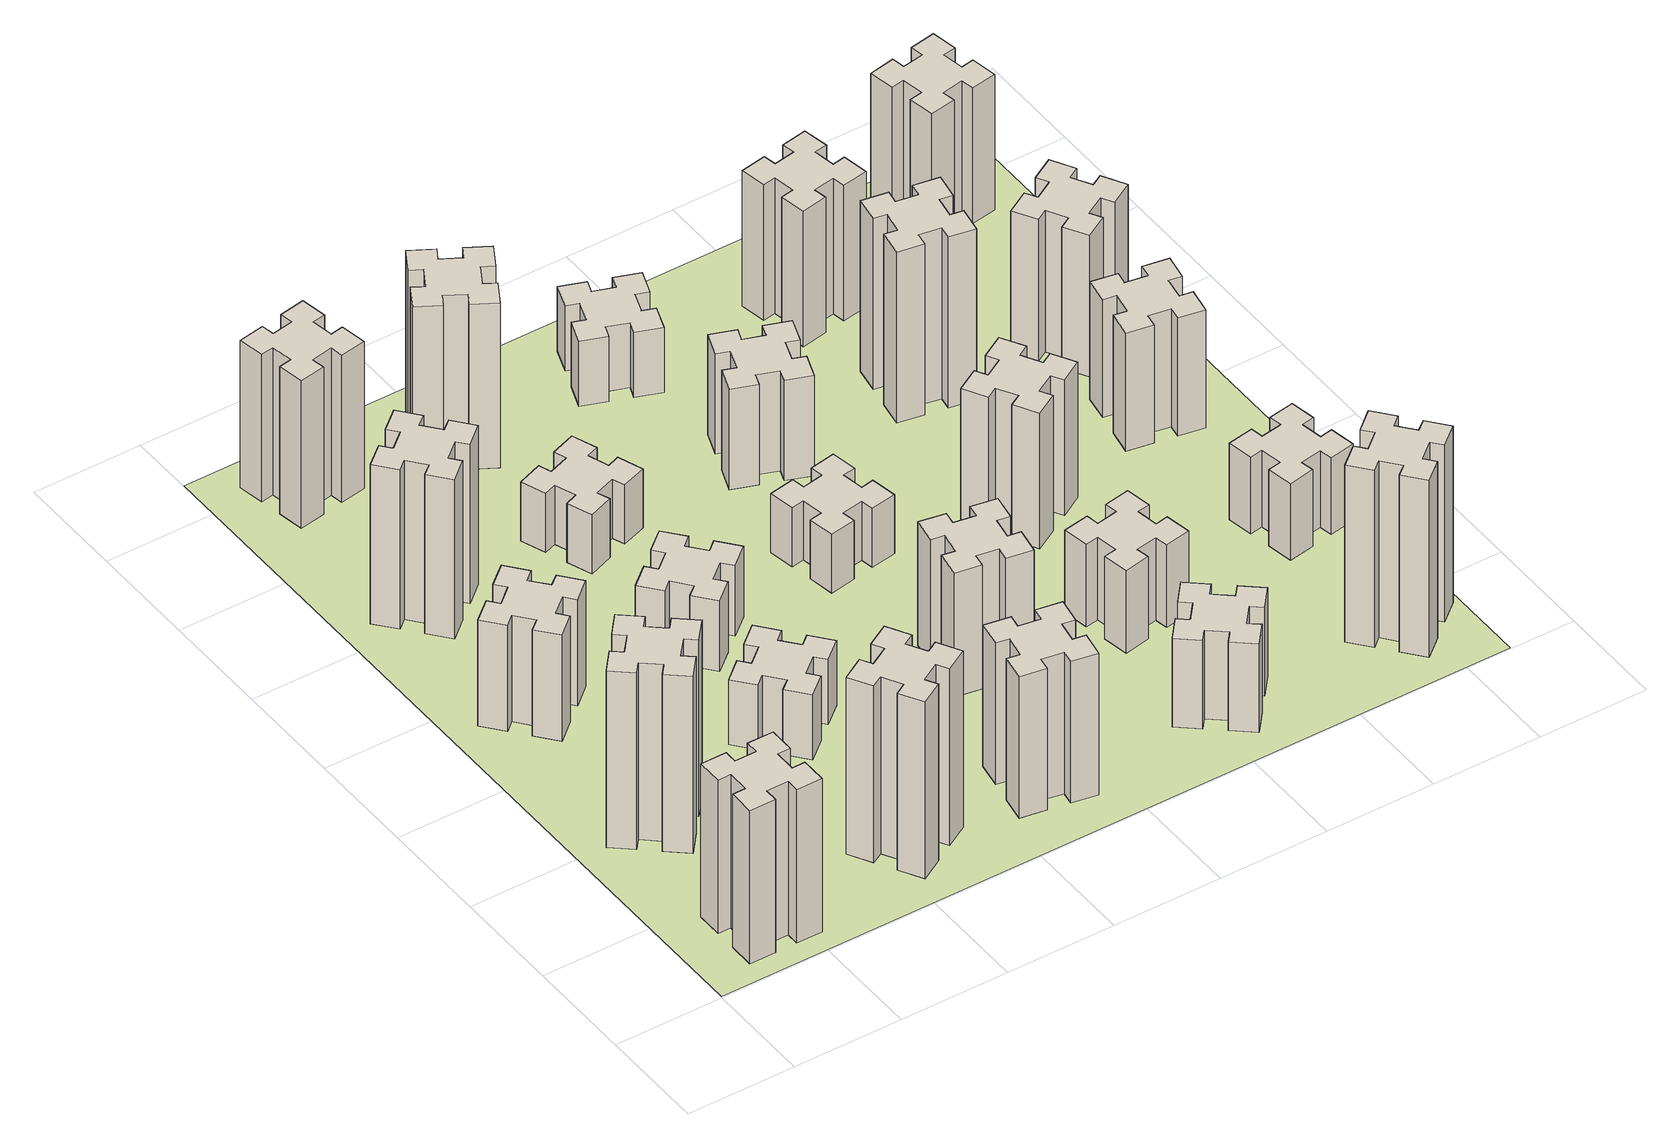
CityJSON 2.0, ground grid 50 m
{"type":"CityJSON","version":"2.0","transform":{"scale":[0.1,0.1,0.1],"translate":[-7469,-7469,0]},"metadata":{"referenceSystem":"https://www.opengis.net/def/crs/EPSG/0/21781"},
"CityObjects":{
"building1":{"type":"Building","attributes":{"class":"1000","function":"1000","usage":"1000","yearOfConstruction":2016,"roofType":"1000","measuredHeight":78,"storeysAboveGround":30,"storeysBelowGround":0},"geometry":[{"type":"Solid","lod":"1","boundaries":[[[[0,1,2,3,4,5,6,7,8,9,10,11,12,13,14,15,16,17,18,19]],[[17,16,20,21]],[[16,15,22,20]],[[15,14,23,22]],[[14,13,24,23]],[[13,12,25,24]],[[12,11,26,25]],[[11,10,27,26]],[[10,9,28,27]],[[9,8,29,28]],[[8,7,30,29]],[[7,6,31,30]],[[6,5,32,31]],[[5,4,33,32]],[[4,3,34,33]],[[3,2,35,34]],[[2,1,36,35]],[[1,0,37,36]],[[0,19,38,37]],[[19,18,39,38]],[[18,17,21,39]],[[24,25,26,27,28,29,30,31,32,33,34,35,36,37,38,39,21,20,22,23]]]]}]},
"building2":{"type":"Building","attributes":{"class":"1000","function":"1000","usage":"1000","yearOfConstruction":2016,"roofType":"1000","measuredHeight":90,"storeysAboveGround":30,"storeysBelowGround":0},"geometry":[{"type":"Solid","lod":"1","boundaries":[[[[40,41,42,43,44,45,46,47,48,49,50,51,52,53,54,55,56,57,58,59]],[[57,56,60,61]],[[56,55,62,60]],[[55,54,63,62]],[[54,53,64,63]],[[53,52,65,64]],[[52,51,66,65]],[[51,50,67,66]],[[50,49,68,67]],[[49,48,69,68]],[[48,47,70,69]],[[47,46,71,70]],[[46,45,72,71]],[[45,44,73,72]],[[44,43,74,73]],[[43,42,75,74]],[[42,41,76,75]],[[41,40,77,76]],[[40,59,78,77]],[[59,58,79,78]],[[58,57,61,79]],[[64,65,66,67,68,69,70,71,72,73,74,75,76,77,78,79,61,60,62,63]]]]}]},
"building3":{"type":"Building","attributes":{"class":"1000","function":"1000","usage":"1000","yearOfConstruction":2016,"roofType":"1000","measuredHeight":54,"storeysAboveGround":30,"storeysBelowGround":0},"geometry":[{"type":"Solid","lod":"1","boundaries":[[[[80,81,82,83,84,85,86,87,88,89,90,91,92,93,94,95,96,97,98,99]],[[97,96,100,101]],[[96,95,102,100]],[[95,94,103,102]],[[94,93,104,103]],[[93,92,105,104]],[[92,91,106,105]],[[91,90,107,106]],[[90,89,108,107]],[[89,88,109,108]],[[88,87,110,109]],[[87,86,111,110]],[[86,85,112,111]],[[85,84,113,112]],[[84,83,114,113]],[[83,82,115,114]],[[82,81,116,115]],[[81,80,117,116]],[[80,99,118,117]],[[99,98,119,118]],[[98,97,101,119]],[[104,105,106,107,108,109,110,111,112,113,114,115,116,117,118,119,101,100,102,103]]]]}]},
"building4":{"type":"Building","attributes":{"class":"1000","function":"1000","usage":"1000","yearOfConstruction":2016,"roofType":"1000","measuredHeight":81,"storeysAboveGround":30,"storeysBelowGround":0},"geometry":[{"type":"Solid","lod":"1","boundaries":[[[[120,121,122,123,124,125,126,127,128,129,130,131,132,133,134,135,136,137,138,139]],[[137,136,140,141]],[[136,135,142,140]],[[135,134,143,142]],[[134,133,144,143]],[[133,132,145,144]],[[132,131,146,145]],[[131,130,147,146]],[[130,129,148,147]],[[129,128,149,148]],[[128,127,150,149]],[[127,126,151,150]],[[126,125,152,151]],[[125,124,153,152]],[[124,123,154,153]],[[123,122,155,154]],[[122,121,156,155]],[[121,120,157,156]],[[120,139,158,157]],[[139,138,159,158]],[[138,137,141,159]],[[144,145,146,147,148,149,150,151,152,153,154,155,156,157,158,159,141,140,142,143]]]]}]},
"building5":{"type":"Building","attributes":{"class":"1000","function":"1000","usage":"1000","yearOfConstruction":2016,"roofType":"1000","measuredHeight":90,"storeysAboveGround":30,"storeysBelowGround":0},"geometry":[{"type":"Solid","lod":"1","boundaries":[[[[160,161,162,163,164,165,166,167,168,169,170,171,172,173,174,175,176,177,178,179]],[[177,176,180,181]],[[176,175,182,180]],[[175,174,183,182]],[[174,173,184,183]],[[173,172,185,184]],[[172,171,186,185]],[[171,170,187,186]],[[170,169,188,187]],[[169,168,189,188]],[[168,167,190,189]],[[167,166,191,190]],[[166,165,192,191]],[[165,164,193,192]],[[164,163,194,193]],[[163,162,195,194]],[[162,161,196,195]],[[161,160,197,196]],[[160,179,198,197]],[[179,178,199,198]],[[178,177,181,199]],[[184,185,186,187,188,189,190,191,192,193,194,195,196,197,198,199,181,180,182,183]]]]}]},
"building6":{"type":"Building","attributes":{"class":"1000","function":"1000","usage":"1000","yearOfConstruction":2016,"roofType":"1000","measuredHeight":75,"storeysAboveGround":30,"storeysBelowGround":0},"geometry":[{"type":"Solid","lod":"1","boundaries":[[[[200,201,202,203,204,205,206,207,208,209,210,211,212,213,214,215,216,217,218,219]],[[217,216,220,221]],[[216,215,222,220]],[[215,214,223,222]],[[214,213,224,223]],[[213,212,225,224]],[[212,211,226,225]],[[211,210,227,226]],[[210,209,228,227]],[[209,208,229,228]],[[208,207,230,229]],[[207,206,231,230]],[[206,205,232,231]],[[205,204,233,232]],[[204,203,234,233]],[[203,202,235,234]],[[202,201,236,235]],[[201,200,237,236]],[[200,219,238,237]],[[219,218,239,238]],[[218,217,221,239]],[[224,225,226,227,228,229,230,231,232,233,234,235,236,237,238,239,221,220,222,223]]]]}]},
"building7":{"type":"Building","attributes":{"class":"1000","function":"1000","usage":"1000","yearOfConstruction":2016,"roofType":"1000","measuredHeight":33,"storeysAboveGround":30,"storeysBelowGround":0},"geometry":[{"type":"Solid","lod":"1","boundaries":[[[[240,241,242,243,244,245,246,247,248,249,250,251,252,253,254,255,256,257,258,259]],[[257,256,260,261]],[[256,255,262,260]],[[255,254,263,262]],[[254,253,264,263]],[[253,252,265,264]],[[252,251,266,265]],[[251,250,267,266]],[[250,249,268,267]],[[249,248,269,268]],[[248,247,270,269]],[[247,246,271,270]],[[246,245,272,271]],[[245,244,273,272]],[[244,243,274,273]],[[243,242,275,274]],[[242,241,276,275]],[[241,240,277,276]],[[240,259,278,277]],[[259,258,279,278]],[[258,257,261,279]],[[264,265,266,267,268,269,270,271,272,273,274,275,276,277,278,279,261,260,262,263]]]]}]},
"building8":{"type":"Building","attributes":{"class":"1000","function":"1000","usage":"1000","yearOfConstruction":2016,"roofType":"1000","measuredHeight":36,"storeysAboveGround":30,"storeysBelowGround":0},"geometry":[{"type":"Solid","lod":"1","boundaries":[[[[280,281,282,283,284,285,286,287,288,289,290,291,292,293,294,295,296,297,298,299]],[[297,296,300,301]],[[296,295,302,300]],[[295,294,303,302]],[[294,293,304,303]],[[293,292,305,304]],[[292,291,306,305]],[[291,290,307,306]],[[290,289,308,307]],[[289,288,309,308]],[[288,287,310,309]],[[287,286,311,310]],[[286,285,312,311]],[[285,284,313,312]],[[284,283,314,313]],[[283,282,315,314]],[[282,281,316,315]],[[281,280,317,316]],[[280,299,318,317]],[[299,298,319,318]],[[298,297,301,319]],[[304,305,306,307,308,309,310,311,312,313,314,315,316,317,318,319,301,300,302,303]]]]}]},
"building9":{"type":"Building","attributes":{"class":"1000","function":"1000","usage":"1000","yearOfConstruction":2016,"roofType":"1000","measuredHeight":72,"storeysAboveGround":30,"storeysBelowGround":0},"geometry":[{"type":"Solid","lod":"1","boundaries":[[[[320,321,322,323,324,325,326,327,328,329,330,331,332,333,334,335,336,337,338,339]],[[337,336,340,341]],[[336,335,342,340]],[[335,334,343,342]],[[334,333,344,343]],[[333,332,345,344]],[[332,331,346,345]],[[331,330,347,346]],[[330,329,348,347]],[[329,328,349,348]],[[328,327,350,349]],[[327,326,351,350]],[[326,325,352,351]],[[325,324,353,352]],[[324,323,354,353]],[[323,322,355,354]],[[322,321,356,355]],[[321,320,357,356]],[[320,339,358,357]],[[339,338,359,358]],[[338,337,341,359]],[[344,345,346,347,348,349,350,351,352,353,354,355,356,357,358,359,341,340,342,343]]]]}]},
"building10":{"type":"Building","attributes":{"class":"1000","function":"1000","usage":"1000","yearOfConstruction":2016,"roofType":"1000","measuredHeight":30,"storeysAboveGround":30,"storeysBelowGround":0},"geometry":[{"type":"Solid","lod":"1","boundaries":[[[[360,361,362,363,364,365,366,367,368,369,370,371,372,373,374,375,376,377,378,379]],[[377,376,380,381]],[[376,375,382,380]],[[375,374,383,382]],[[374,373,384,383]],[[373,372,385,384]],[[372,371,386,385]],[[371,370,387,386]],[[370,369,388,387]],[[369,368,389,388]],[[368,367,390,389]],[[367,366,391,390]],[[366,365,392,391]],[[365,364,393,392]],[[364,363,394,393]],[[363,362,395,394]],[[362,361,396,395]],[[361,360,397,396]],[[360,379,398,397]],[[379,378,399,398]],[[378,377,381,399]],[[384,385,386,387,388,389,390,391,392,393,394,395,396,397,398,399,381,380,382,383]]]]}]},
"building11":{"type":"Building","attributes":{"class":"1000","function":"1000","usage":"1000","yearOfConstruction":2016,"roofType":"1000","measuredHeight":84,"storeysAboveGround":30,"storeysBelowGround":0},"geometry":[{"type":"Solid","lod":"1","boundaries":[[[[400,401,402,403,404,405,406,407,408,409,410,411,412,413,414,415,416,417,418,419]],[[417,416,420,421]],[[416,415,422,420]],[[415,414,423,422]],[[414,413,424,423]],[[413,412,425,424]],[[412,411,426,425]],[[411,410,427,426]],[[410,409,428,427]],[[409,408,429,428]],[[408,407,430,429]],[[407,406,431,430]],[[406,405,432,431]],[[405,404,433,432]],[[404,403,434,433]],[[403,402,435,434]],[[402,401,436,435]],[[401,400,437,436]],[[400,419,438,437]],[[419,418,439,438]],[[418,417,421,439]],[[424,425,426,427,428,429,430,431,432,433,434,435,436,437,438,439,421,420,422,423]]]]}]},
"building12":{"type":"Building","attributes":{"class":"1000","function":"1000","usage":"1000","yearOfConstruction":2016,"roofType":"1000","measuredHeight":63,"storeysAboveGround":30,"storeysBelowGround":0},"geometry":[{"type":"Solid","lod":"1","boundaries":[[[[440,441,442,443,444,445,446,447,448,449,450,451,452,453,454,455,456,457,458,459]],[[457,456,460,461]],[[456,455,462,460]],[[455,454,463,462]],[[454,453,464,463]],[[453,452,465,464]],[[452,451,466,465]],[[451,450,467,466]],[[450,449,468,467]],[[449,448,469,468]],[[448,447,470,469]],[[447,446,471,470]],[[446,445,472,471]],[[445,444,473,472]],[[444,443,474,473]],[[443,442,475,474]],[[442,441,476,475]],[[441,440,477,476]],[[440,459,478,477]],[[459,458,479,478]],[[458,457,461,479]],[[464,465,466,467,468,469,470,471,472,473,474,475,476,477,478,479,461,460,462,463]]]]}]},
"building13":{"type":"Building","attributes":{"class":"1000","function":"1000","usage":"1000","yearOfConstruction":2016,"roofType":"1000","measuredHeight":30,"storeysAboveGround":30,"storeysBelowGround":0},"geometry":[{"type":"Solid","lod":"1","boundaries":[[[[480,481,482,483,484,485,486,487,488,489,490,491,492,493,494,495,496,497,498,499]],[[497,496,500,501]],[[496,495,502,500]],[[495,494,503,502]],[[494,493,504,503]],[[493,492,505,504]],[[492,491,506,505]],[[491,490,507,506]],[[490,489,508,507]],[[489,488,509,508]],[[488,487,510,509]],[[487,486,511,510]],[[486,485,512,511]],[[485,484,513,512]],[[484,483,514,513]],[[483,482,515,514]],[[482,481,516,515]],[[481,480,517,516]],[[480,499,518,517]],[[499,498,519,518]],[[498,497,501,519]],[[504,505,506,507,508,509,510,511,512,513,514,515,516,517,518,519,501,500,502,503]]]]}]},
"building14":{"type":"Building","attributes":{"class":"1000","function":"1000","usage":"1000","yearOfConstruction":2016,"roofType":"1000","measuredHeight":45,"storeysAboveGround":30,"storeysBelowGround":0},"geometry":[{"type":"Solid","lod":"1","boundaries":[[[[520,521,522,523,524,525,526,527,528,529,530,531,532,533,534,535,536,537,538,539]],[[537,536,540,541]],[[536,535,542,540]],[[535,534,543,542]],[[534,533,544,543]],[[533,532,545,544]],[[532,531,546,545]],[[531,530,547,546]],[[530,529,548,547]],[[529,528,549,548]],[[528,527,550,549]],[[527,526,551,550]],[[526,525,552,551]],[[525,524,553,552]],[[524,523,554,553]],[[523,522,555,554]],[[522,521,556,555]],[[521,520,557,556]],[[520,539,558,557]],[[539,538,559,558]],[[538,537,541,559]],[[544,545,546,547,548,549,550,551,552,553,554,555,556,557,558,559,541,540,542,543]]]]}]},
"building15":{"type":"Building","attributes":{"class":"1000","function":"1000","usage":"1000","yearOfConstruction":2016,"roofType":"1000","measuredHeight":51,"storeysAboveGround":30,"storeysBelowGround":0},"geometry":[{"type":"Solid","lod":"1","boundaries":[[[[560,561,562,563,564,565,566,567,568,569,570,571,572,573,574,575,576,577,578,579]],[[577,576,580,581]],[[576,575,582,580]],[[575,574,583,582]],[[574,573,584,583]],[[573,572,585,584]],[[572,571,586,585]],[[571,570,587,586]],[[570,569,588,587]],[[569,568,589,588]],[[568,567,590,589]],[[567,566,591,590]],[[566,565,592,591]],[[565,564,593,592]],[[564,563,594,593]],[[563,562,595,594]],[[562,561,596,595]],[[561,560,597,596]],[[560,579,598,597]],[[579,578,599,598]],[[578,577,581,599]],[[584,585,586,587,588,589,590,591,592,593,594,595,596,597,598,599,581,580,582,583]]]]}]},
"building16":{"type":"Building","attributes":{"class":"1000","function":"1000","usage":"1000","yearOfConstruction":2016,"roofType":"1000","measuredHeight":33,"storeysAboveGround":30,"storeysBelowGround":0},"geometry":[{"type":"Solid","lod":"1","boundaries":[[[[600,601,602,603,604,605,606,607,608,609,610,611,612,613,614,615,616,617,618,619]],[[617,616,620,621]],[[616,615,622,620]],[[615,614,623,622]],[[614,613,624,623]],[[613,612,625,624]],[[612,611,626,625]],[[611,610,627,626]],[[610,609,628,627]],[[609,608,629,628]],[[608,607,630,629]],[[607,606,631,630]],[[606,605,632,631]],[[605,604,633,632]],[[604,603,634,633]],[[603,602,635,634]],[[602,601,636,635]],[[601,600,637,636]],[[600,619,638,637]],[[619,618,639,638]],[[618,617,621,639]],[[624,625,626,627,628,629,630,631,632,633,634,635,636,637,638,639,621,620,622,623]]]]}]},
"building17":{"type":"Building","attributes":{"class":"1000","function":"1000","usage":"1000","yearOfConstruction":2016,"roofType":"1000","measuredHeight":42,"storeysAboveGround":30,"storeysBelowGround":0},"geometry":[{"type":"Solid","lod":"1","boundaries":[[[[640,641,642,643,644,645,646,647,648,649,650,651,652,653,654,655,656,657,658,659]],[[657,656,660,661]],[[656,655,662,660]],[[655,654,663,662]],[[654,653,664,663]],[[653,652,665,664]],[[652,651,666,665]],[[651,650,667,666]],[[650,649,668,667]],[[649,648,669,668]],[[648,647,670,669]],[[647,646,671,670]],[[646,645,672,671]],[[645,644,673,672]],[[644,643,674,673]],[[643,642,675,674]],[[642,641,676,675]],[[641,640,677,676]],[[640,659,678,677]],[[659,658,679,678]],[[658,657,661,679]],[[664,665,666,667,668,669,670,671,672,673,674,675,676,677,678,679,661,660,662,663]]]]}]},
"building18":{"type":"Building","attributes":{"class":"1000","function":"1000","usage":"1000","yearOfConstruction":2016,"roofType":"1000","measuredHeight":69,"storeysAboveGround":30,"storeysBelowGround":0},"geometry":[{"type":"Solid","lod":"1","boundaries":[[[[680,681,682,683,684,685,686,687,688,689,690,691,692,693,694,695,696,697,698,699]],[[697,696,700,701]],[[696,695,702,700]],[[695,694,703,702]],[[694,693,704,703]],[[693,692,705,704]],[[692,691,706,705]],[[691,690,707,706]],[[690,689,708,707]],[[689,688,709,708]],[[688,687,710,709]],[[687,686,711,710]],[[686,685,712,711]],[[685,684,713,712]],[[684,683,714,713]],[[683,682,715,714]],[[682,681,716,715]],[[681,680,717,716]],[[680,699,718,717]],[[699,698,719,718]],[[698,697,701,719]],[[704,705,706,707,708,709,710,711,712,713,714,715,716,717,718,719,701,700,702,703]]]]}]},
"building19":{"type":"Building","attributes":{"class":"1000","function":"1000","usage":"1000","yearOfConstruction":2016,"roofType":"1000","measuredHeight":87,"storeysAboveGround":30,"storeysBelowGround":0},"geometry":[{"type":"Solid","lod":"1","boundaries":[[[[720,721,722,723,724,725,726,727,728,729,730,731,732,733,734,735,736,737,738,739]],[[737,736,740,741]],[[736,735,742,740]],[[735,734,743,742]],[[734,733,744,743]],[[733,732,745,744]],[[732,731,746,745]],[[731,730,747,746]],[[730,729,748,747]],[[729,728,749,748]],[[728,727,750,749]],[[727,726,751,750]],[[726,725,752,751]],[[725,724,753,752]],[[724,723,754,753]],[[723,722,755,754]],[[722,721,756,755]],[[721,720,757,756]],[[720,739,758,757]],[[739,738,759,758]],[[738,737,741,759]],[[744,745,746,747,748,749,750,751,752,753,754,755,756,757,758,759,741,740,742,743]]]]}]},
"building20":{"type":"Building","attributes":{"class":"1000","function":"1000","usage":"1000","yearOfConstruction":2016,"roofType":"1000","measuredHeight":90,"storeysAboveGround":30,"storeysBelowGround":0},"geometry":[{"type":"Solid","lod":"1","boundaries":[[[[760,761,762,763,764,765,766,767,768,769,770,771,772,773,774,775,776,777,778,779]],[[777,776,780,781]],[[776,775,782,780]],[[775,774,783,782]],[[774,773,784,783]],[[773,772,785,784]],[[772,771,786,785]],[[771,770,787,786]],[[770,769,788,787]],[[769,768,789,788]],[[768,767,790,789]],[[767,766,791,790]],[[766,765,792,791]],[[765,764,793,792]],[[764,763,794,793]],[[763,762,795,794]],[[762,761,796,795]],[[761,760,797,796]],[[760,779,798,797]],[[779,778,799,798]],[[778,777,781,799]],[[784,785,786,787,788,789,790,791,792,793,794,795,796,797,798,799,781,780,782,783]]]]}]},
"building21":{"type":"Building","attributes":{"class":"1000","function":"1000","usage":"1000","yearOfConstruction":2016,"roofType":"1000","measuredHeight":69,"storeysAboveGround":30,"storeysBelowGround":0},"geometry":[{"type":"Solid","lod":"1","boundaries":[[[[800,801,802,803,804,805,806,807,808,809,810,811,812,813,814,815,816,817,818,819]],[[817,816,820,821]],[[816,815,822,820]],[[815,814,823,822]],[[814,813,824,823]],[[813,812,825,824]],[[812,811,826,825]],[[811,810,827,826]],[[810,809,828,827]],[[809,808,829,828]],[[808,807,830,829]],[[807,806,831,830]],[[806,805,832,831]],[[805,804,833,832]],[[804,803,834,833]],[[803,802,835,834]],[[802,801,836,835]],[[801,800,837,836]],[[800,819,838,837]],[[819,818,839,838]],[[818,817,821,839]],[[824,825,826,827,828,829,830,831,832,833,834,835,836,837,838,839,821,820,822,823]]]]}]},
"building22":{"type":"Building","attributes":{"class":"1000","function":"1000","usage":"1000","yearOfConstruction":2016,"roofType":"1000","measuredHeight":39,"storeysAboveGround":30,"storeysBelowGround":0},"geometry":[{"type":"Solid","lod":"1","boundaries":[[[[840,841,842,843,844,845,846,847,848,849,850,851,852,853,854,855,856,857,858,859]],[[857,856,860,861]],[[856,855,862,860]],[[855,854,863,862]],[[854,853,864,863]],[[853,852,865,864]],[[852,851,866,865]],[[851,850,867,866]],[[850,849,868,867]],[[849,848,869,868]],[[848,847,870,869]],[[847,846,871,870]],[[846,845,872,871]],[[845,844,873,872]],[[844,843,874,873]],[[843,842,875,874]],[[842,841,876,875]],[[841,840,877,876]],[[840,859,878,877]],[[859,858,879,878]],[[858,857,861,879]],[[864,865,866,867,868,869,870,871,872,873,874,875,876,877,878,879,861,860,862,863]]]]}]},
"building23":{"type":"Building","attributes":{"class":"1000","function":"1000","usage":"1000","yearOfConstruction":2016,"roofType":"1000","measuredHeight":60,"storeysAboveGround":30,"storeysBelowGround":0},"geometry":[{"type":"Solid","lod":"1","boundaries":[[[[880,881,882,883,884,885,886,887,888,889,890,891,892,893,894,895,896,897,898,899]],[[897,896,900,901]],[[896,895,902,900]],[[895,894,903,902]],[[894,893,904,903]],[[893,892,905,904]],[[892,891,906,905]],[[891,890,907,906]],[[890,889,908,907]],[[889,888,909,908]],[[888,887,910,909]],[[887,886,911,910]],[[886,885,912,911]],[[885,884,913,912]],[[884,883,914,913]],[[883,882,915,914]],[[882,881,916,915]],[[881,880,917,916]],[[880,899,918,917]],[[899,898,919,918]],[[898,897,901,919]],[[904,905,906,907,908,909,910,911,912,913,914,915,916,917,918,919,901,900,902,903]]]]}]},
"building24":{"type":"Building","attributes":{"class":"1000","function":"1000","usage":"1000","yearOfConstruction":2016,"roofType":"1000","measuredHeight":72,"storeysAboveGround":30,"storeysBelowGround":0},"geometry":[{"type":"Solid","lod":"1","boundaries":[[[[920,921,922,923,924,925,926,927,928,929,930,931,932,933,934,935,936,937,938,939]],[[937,936,940,941]],[[936,935,942,940]],[[935,934,943,942]],[[934,933,944,943]],[[933,932,945,944]],[[932,931,946,945]],[[931,930,947,946]],[[930,929,948,947]],[[929,928,949,948]],[[928,927,950,949]],[[927,926,951,950]],[[926,925,952,951]],[[925,924,953,952]],[[924,923,954,953]],[[923,922,955,954]],[[922,921,956,955]],[[921,920,957,956]],[[920,939,958,957]],[[939,938,959,958]],[[938,937,941,959]],[[944,945,946,947,948,949,950,951,952,953,954,955,956,957,958,959,941,940,942,943]]]]}]},
"building25":{"type":"Building","attributes":{"class":"1000","function":"1000","usage":"1000","yearOfConstruction":2016,"roofType":"1000","measuredHeight":69,"storeysAboveGround":30,"storeysBelowGround":0},"geometry":[{"type":"Solid","lod":"1","boundaries":[[[[960,961,962,963,964,965,966,967,968,969,970,971,972,973,974,975,976,977,978,979]],[[977,976,980,981]],[[976,975,982,980]],[[975,974,983,982]],[[974,973,984,983]],[[973,972,985,984]],[[972,971,986,985]],[[971,970,987,986]],[[970,969,988,987]],[[969,968,989,988]],[[968,967,990,989]],[[967,966,991,990]],[[966,965,992,991]],[[965,964,993,992]],[[964,963,994,993]],[[963,962,995,994]],[[962,961,996,995]],[[961,960,997,996]],[[960,979,998,997]],[[979,978,999,998]],[[978,977,981,999]],[[984,985,986,987,988,989,990,991,992,993,994,995,996,997,998,999,981,980,982,983]]]]}]},
"landuse1":{"type":"LandUse","attributes":{"name":"plot1","function":"1010"},"geometry":[{"type":"MultiSurface","lod":"1","boundaries":[[[1000,1001,1002,1003]]]}]}
},
"vertices":[
[265,325,0],[265,225,0],[205,225,0],[205,105,0],[325,105,0],[325,165,0],[425,165,0],[425,105,0],[545,105,0],[545,225,0],[485,225,0],[485,325,0],[545,325,0],[545,445,0],[425,445,0],[425,385,0],[325,385,0],[325,445,0],[205,445,0],[205,325,0],[325,385,780],[325,445,780],[425,385,780],[425,445,780],[545,445,780],[545,325,780],[485,325,780],[485,225,780],[545,225,780],[545,105,780],[425,105,780],[425,165,780],[325,165,780],[325,105,780],[205,105,780],[205,225,780],[265,225,780],[265,325,780],[205,325,780],[205,445,780],
[484,1067,0],[408,1132,0],[446,1178,0],[354,1255,0],[277,1163,0],[323,1124,0],[259,1048,0],[213,1086,0],[136,994,0],[228,917,0],[266,963,0],[343,899,0],[304,853,0],[396,776,0],[473,868,0],[427,906,0],[492,983,0],[538,944,0],[615,1036,0],[523,1113,0],[492,983,900],[538,944,900],[427,906,900],[473,868,900],[396,776,900],[304,853,900],[343,899,900],[266,963,900],[228,917,900],[136,994,900],[213,1086,900],[259,1048,900],[323,1124,900],[277,1163,900],[354,1255,900],[446,1178,900],[408,1132,900],[484,1067,900],[523,1113,900],[615,1036,900],
[492,1888,0],[427,1964,0],[473,2003,0],[396,2095,0],[304,2018,0],[343,1972,0],[266,1907,0],[228,1953,0],[136,1876,0],[213,1784,0],[259,1823,0],[323,1746,0],[277,1708,0],[354,1616,0],[446,1693,0],[408,1739,0],[484,1803,0],[523,1757,0],[615,1834,0],[538,1926,0],[484,1803,540],[523,1757,540],[408,1739,540],[446,1693,540],[354,1616,540],[277,1708,540],[323,1746,540],[259,1823,540],[213,1784,540],[136,1876,540],[228,1953,540],[266,1907,540],[343,1972,540],[304,2018,540],[396,2095,540],[473,2003,540],[427,1964,540],[492,1888,540],[538,1926,540],[615,1834,540],
[343,2712,0],[266,2647,0],[228,2693,0],[136,2616,0],[213,2524,0],[259,2563,0],[323,2486,0],[277,2448,0],[354,2356,0],[446,2433,0],[408,2479,0],[484,2543,0],[523,2497,0],[615,2574,0],[538,2666,0],[492,2628,0],[427,2704,0],[473,2743,0],[396,2835,0],[304,2758,0],[427,2704,810],[473,2743,810],[492,2628,810],[538,2666,810],[615,2574,810],[523,2497,810],[484,2543,810],[408,2479,810],[446,2433,810],[354,2356,810],[277,2448,810],[323,2486,810],[259,2563,810],[213,2524,810],[136,2616,810],[228,2693,810],[266,2647,810],[343,2712,810],[304,2758,810],[396,2835,810],
[1127,255,0],[1214,305,0],[1244,253,0],[1348,313,0],[1288,417,0],[1236,387,0],[1186,474,0],[1238,504,0],[1178,608,0],[1074,548,0],[1104,496,0],[1017,446,0],[987,498,0],[883,438,0],[943,334,0],[995,364,0],[1045,277,0],[993,247,0],[1053,143,0],[1157,203,0],[1045,277,900],[993,247,900],[995,364,900],[943,334,900],[883,438,900],[987,498,900],[1017,446,900],[1104,496,900],[1074,548,900],[1178,608,900],[1238,504,900],[1186,474,900],[1236,387,900],[1288,417,900],[1348,313,900],[1244,253,900],[1214,305,900],[1127,255,900],[1157,203,900],[1053,143,900],
[492,3405,0],[475,3504,0],[534,3514,0],[513,3632,0],[395,3611,0],[405,3552,0],[307,3535,0],[297,3594,0],[178,3573,0],[199,3455,0],[258,3465,0],[276,3367,0],[217,3357,0],[237,3238,0],[356,3259,0],[345,3318,0],[444,3336,0],[454,3277,0],[572,3297,0],[551,3416,0],[444,3336,750],[454,3277,750],[345,3318,750],[356,3259,750],[237,3238,750],[217,3357,750],[276,3367,750],[258,3465,750],[199,3455,750],[178,3573,750],[297,3594,750],[307,3535,750],[405,3552,750],[395,3611,750],[513,3632,750],[534,3514,750],[475,3504,750],[492,3405,750],[551,3416,750],[572,3297,750],
[1083,1332,0],[1006,1267,0],[968,1313,0],[876,1236,0],[953,1144,0],[999,1183,0],[1063,1106,0],[1017,1068,0],[1094,976,0],[1186,1053,0],[1148,1099,0],[1224,1163,0],[1263,1117,0],[1355,1194,0],[1278,1286,0],[1232,1248,0],[1167,1324,0],[1213,1363,0],[1136,1455,0],[1044,1378,0],[1167,1324,330],[1213,1363,330],[1232,1248,330],[1278,1286,330],[1355,1194,330],[1263,1117,330],[1224,1163,330],[1148,1099,330],[1186,1053,330],[1094,976,330],[1017,1068,330],[1063,1106,330],[999,1183,330],[953,1144,330],[876,1236,330],[968,1313,330],[1006,1267,330],[1083,1332,330],[1044,1378,330],[1136,1455,330],
[1083,1972,0],[1006,1907,0],[968,1953,0],[876,1876,0],[953,1784,0],[999,1823,0],[1063,1746,0],[1017,1708,0],[1094,1616,0],[1186,1693,0],[1148,1739,0],[1224,1803,0],[1263,1757,0],[1355,1834,0],[1278,1926,0],[1232,1888,0],[1167,1964,0],[1213,2003,0],[1136,2095,0],[1044,2018,0],[1167,1964,360],[1213,2003,360],[1232,1888,360],[1278,1926,360],[1355,1834,360],[1263,1757,360],[1224,1803,360],[1148,1739,360],[1186,1693,360],[1094,1616,360],[1017,1708,360],[1063,1746,360],[999,1823,360],[953,1784,360],[876,1876,360],[968,1953,360],[1006,1907,360],[1083,1972,360],[1044,2018,360],[1136,2095,360],
[1855,307,0],[1872,405,0],[1931,395,0],[1952,513,0],[1834,534,0],[1824,475,0],[1725,492,0],[1736,551,0],[1617,572,0],[1597,454,0],[1656,444,0],[1638,345,0],[1579,356,0],[1558,237,0],[1677,217,0],[1687,276,0],[1785,258,0],[1775,199,0],[1893,178,0],[1914,297,0],[1785,258,720],[1775,199,720],[1687,276,720],[1677,217,720],[1558,237,720],[1579,356,720],[1638,345,720],[1656,444,720],[1597,454,720],[1617,572,720],[1736,551,720],[1725,492,720],[1824,475,720],[1834,534,720],[1952,513,720],[1931,395,720],[1872,405,720],[1855,307,720],[1914,297,720],[1893,178,720],
[1106,2475,0],[1200,2509,0],[1220,2453,0],[1333,2494,0],[1292,2607,0],[1236,2586,0],[1202,2680,0],[1258,2700,0],[1217,2813,0],[1104,2772,0],[1125,2716,0],[1031,2682,0],[1010,2738,0],[897,2697,0],[939,2584,0],[995,2605,0],[1029,2511,0],[973,2490,0],[1014,2377,0],[1127,2419,0],[1029,2511,300],[973,2490,300],[995,2605,300],[939,2584,300],[897,2697,300],[1010,2738,300],[1031,2682,300],[1125,2716,300],[1104,2772,300],[1217,2813,300],[1258,2700,300],[1202,2680,300],[1236,2586,300],[1292,2607,300],[1333,2494,300],[1220,2453,300],[1200,2509,300],[1106,2475,300],[1127,2419,300],[1014,2377,300],
[917,3265,0],[1004,3215,0],[974,3163,0],[1078,3103,0],[1138,3207,0],[1086,3237,0],[1136,3324,0],[1188,3294,0],[1248,3398,0],[1144,3458,0],[1114,3406,0],[1027,3456,0],[1057,3508,0],[953,3568,0],[893,3464,0],[945,3434,0],[895,3347,0],[843,3377,0],[783,3273,0],[887,3213,0],[895,3347,840],[843,3377,840],[945,3434,840],[893,3464,840],[953,3568,840],[1057,3508,840],[1027,3456,840],[1114,3406,840],[1144,3458,840],[1248,3398,840],[1188,3294,840],[1136,3324,840],[1086,3237,840],[1138,3207,840],[1078,3103,840],[974,3163,840],[1004,3215,840],[917,3265,840],[887,3213,840],[783,3273,840],
[2055,1047,0],[2072,1145,0],[2131,1135,0],[2152,1253,0],[2034,1274,0],[2024,1215,0],[1925,1232,0],[1936,1291,0],[1817,1312,0],[1797,1194,0],[1856,1184,0],[1838,1085,0],[1779,1096,0],[1758,977,0],[1877,957,0],[1887,1016,0],[1985,998,0],[1975,939,0],[2093,918,0],[2114,1037,0],[1985,998,630],[1975,939,630],[1887,1016,630],[1877,957,630],[1758,977,630],[1779,1096,630],[1838,1085,630],[1856,1184,630],[1797,1194,630],[1817,1312,630],[1936,1291,630],[1925,1232,630],[2024,1215,630],[2034,1274,630],[2152,1253,630],[2131,1135,630],[2072,1145,630],[2055,1047,630],[2114,1037,630],[2093,918,630],
[1972,1925,0],[1955,2024,0],[2014,2034,0],[1993,2152,0],[1875,2131,0],[1885,2072,0],[1787,2055,0],[1777,2114,0],[1658,2093,0],[1679,1975,0],[1738,1985,0],[1756,1887,0],[1697,1877,0],[1717,1758,0],[1836,1779,0],[1825,1838,0],[1924,1856,0],[1934,1797,0],[2052,1817,0],[2031,1936,0],[1924,1856,300],[1934,1797,300],[1825,1838,300],[1836,1779,300],[1717,1758,300],[1697,1877,300],[1756,1887,300],[1738,1985,300],[1679,1975,300],[1658,2093,300],[1777,2114,300],[1787,2055,300],[1885,2072,300],[1875,2131,300],[1993,2152,300],[2014,2034,300],[1955,2024,300],[1972,1925,300],[2031,1936,300],[2052,1817,300],
[2486,323,0],[2563,259,0],[2524,213,0],[2616,136,0],[2693,228,0],[2647,266,0],[2712,343,0],[2758,304,0],[2835,396,0],[2743,473,0],[2704,427,0],[2628,492,0],[2666,538,0],[2574,615,0],[2497,523,0],[2543,484,0],[2479,408,0],[2433,446,0],[2356,354,0],[2448,277,0],[2479,408,450],[2433,446,450],[2543,484,450],[2497,523,450],[2574,615,450],[2666,538,450],[2628,492,450],[2704,427,450],[2743,473,450],[2835,396,450],[2758,304,450],[2712,343,450],[2647,266,450],[2693,228,450],[2616,136,450],[2524,213,450],[2563,259,450],[2486,323,450],[2448,277,450],[2356,354,450],
[2040,2682,0],[1946,2716,0],[1967,2772,0],[1854,2813,0],[1813,2700,0],[1869,2680,0],[1835,2586,0],[1779,2607,0],[1737,2494,0],[1850,2453,0],[1871,2509,0],[1965,2475,0],[1944,2419,0],[2057,2377,0],[2098,2490,0],[2042,2511,0],[2076,2605,0],[2132,2584,0],[2173,2697,0],[2060,2738,0],[2076,2605,510],[2132,2584,510],[2042,2511,510],[2098,2490,510],[2057,2377,510],[1944,2419,510],[1965,2475,510],[1871,2509,510],[1850,2453,510],[1737,2494,510],[1779,2607,510],[1835,2586,510],[1869,2680,510],[1813,2700,510],[1854,2813,510],[1967,2772,510],[1946,2716,510],[2040,2682,510],[2060,2738,510],[2173,2697,510],
[1671,3249,0],[1765,3215,0],[1744,3159,0],[1857,3117,0],[1898,3230,0],[1842,3251,0],[1876,3345,0],[1932,3324,0],[1973,3437,0],[1860,3478,0],[1840,3422,0],[1746,3456,0],[1767,3512,0],[1654,3553,0],[1613,3440,0],[1669,3420,0],[1635,3326,0],[1579,3347,0],[1537,3234,0],[1650,3193,0],[1635,3326,330],[1579,3347,330],[1669,3420,330],[1613,3440,330],[1654,3553,330],[1767,3512,330],[1746,3456,330],[1840,3422,330],[1860,3478,330],[1973,3437,330],[1932,3324,330],[1876,3345,330],[1842,3251,330],[1898,3230,330],[1857,3117,330],[1744,3159,330],[1765,3215,330],[1671,3249,330],[1650,3193,330],[1537,3234,330],
[2625,1132,0],[2527,1115,0],[2517,1174,0],[2398,1153,0],[2419,1035,0],[2478,1045,0],[2496,947,0],[2437,937,0],[2457,818,0],[2576,839,0],[2565,898,0],[2664,916,0],[2674,857,0],[2792,877,0],[2771,996,0],[2712,985,0],[2695,1084,0],[2754,1094,0],[2733,1212,0],[2615,1191,0],[2695,1084,420],[2754,1094,420],[2712,985,420],[2771,996,420],[2792,877,420],[2674,857,420],[2664,916,420],[2565,898,420],[2576,839,420],[2457,818,420],[2437,937,420],[2496,947,420],[2478,1045,420],[2419,1035,420],[2398,1153,420],[2517,1174,420],[2527,1115,420],[2625,1132,420],[2615,1191,420],[2733,1212,420],
[2475,1744,0],[2525,1657,0],[2473,1627,0],[2533,1523,0],[2637,1583,0],[2607,1635,0],[2694,1685,0],[2724,1633,0],[2828,1693,0],[2768,1797,0],[2716,1767,0],[2666,1854,0],[2718,1884,0],[2658,1988,0],[2554,1928,0],[2584,1876,0],[2497,1826,0],[2467,1878,0],[2363,1818,0],[2423,1714,0],[2497,1826,690],[2467,1878,690],[2584,1876,690],[2554,1928,690],[2658,1988,690],[2718,1884,690],[2666,1854,690],[2716,1767,690],[2768,1797,690],[2828,1693,690],[2724,1633,690],[2694,1685,690],[2607,1635,690],[2637,1583,690],[2533,1523,690],[2473,1627,690],[2525,1657,690],[2475,1744,690],[2423,1714,690],[2363,1818,690],
[2627,2496,0],[2725,2478,0],[2715,2419,0],[2833,2398,0],[2854,2517,0],[2795,2527,0],[2812,2625,0],[2871,2615,0],[2892,2733,0],[2774,2754,0],[2764,2695,0],[2665,2712,0],[2676,2771,0],[2557,2792,0],[2537,2674,0],[2596,2664,0],[2578,2565,0],[2519,2576,0],[2498,2457,0],[2617,2437,0],[2578,2565,870],[2519,2576,870],[2596,2664,870],[2537,2674,870],[2557,2792,870],[2676,2771,870],[2665,2712,870],[2764,2695,870],[2774,2754,870],[2892,2733,870],[2871,2615,870],[2812,2625,870],[2795,2527,870],[2854,2517,870],[2833,2398,870],[2715,2419,870],[2725,2478,870],[2627,2496,870],[2617,2437,870],[2498,2457,870],
[3468,259,0],[3544,323,0],[3583,277,0],[3675,354,0],[3598,446,0],[3552,408,0],[3487,484,0],[3533,523,0],[3456,615,0],[3364,538,0],[3403,492,0],[3326,427,0],[3288,473,0],[3196,396,0],[3273,304,0],[3319,343,0],[3383,266,0],[3337,228,0],[3414,136,0],[3506,213,0],[3383,266,900],[3337,228,900],[3319,343,900],[3273,304,900],[3196,396,900],[3288,473,900],[3326,427,900],[3403,492,900],[3364,538,900],[3456,615,900],[3533,523,900],[3487,484,900],[3552,408,900],[3598,446,900],[3675,354,900],[3583,277,900],[3544,323,900],[3468,259,900],[3506,213,900],[3414,136,900],
[2565,3118,0],[2664,3136,0],[2674,3077,0],[2792,3097,0],[2771,3216,0],[2712,3205,0],[2695,3304,0],[2754,3314,0],[2733,3432,0],[2615,3411,0],[2625,3352,0],[2527,3335,0],[2517,3394,0],[2398,3373,0],[2419,3255,0],[2478,3265,0],[2496,3167,0],[2437,3157,0],[2457,3038,0],[2576,3059,0],[2496,3167,690],[2437,3157,690],[2478,3265,690],[2419,3255,690],[2398,3373,690],[2517,3394,690],[2527,3335,690],[2625,3352,690],[2615,3411,690],[2733,3432,690],[2754,3314,690],[2695,3304,690],[2712,3205,690],[2771,3216,690],[2792,3097,690],[2674,3077,690],[2664,3136,690],[2565,3118,690],[2576,3059,690],[2457,3038,690],
[3465,1232,0],[3367,1215,0],[3357,1274,0],[3238,1253,0],[3259,1135,0],[3318,1145,0],[3336,1047,0],[3277,1037,0],[3297,918,0],[3416,939,0],[3405,998,0],[3504,1016,0],[3514,957,0],[3632,977,0],[3611,1096,0],[3552,1085,0],[3535,1184,0],[3594,1194,0],[3573,1312,0],[3455,1291,0],[3535,1184,390],[3594,1194,390],[3552,1085,390],[3611,1096,390],[3632,977,390],[3514,957,390],[3504,1016,390],[3405,998,390],[3416,939,390],[3297,918,390],[3277,1037,390],[3336,1047,390],[3318,1145,390],[3259,1135,390],[3238,1253,390],[3357,1274,390],[3367,1215,390],[3465,1232,390],[3455,1291,390],[3573,1312,390],
[3267,1856,0],[3365,1838,0],[3355,1779,0],[3473,1758,0],[3494,1877,0],[3435,1887,0],[3452,1985,0],[3511,1975,0],[3532,2093,0],[3414,2114,0],[3404,2055,0],[3305,2072,0],[3316,2131,0],[3197,2152,0],[3177,2034,0],[3236,2024,0],[3218,1925,0],[3159,1936,0],[3138,1817,0],[3257,1797,0],[3218,1925,600],[3159,1936,600],[3236,2024,600],[3177,2034,600],[3197,2152,600],[3316,2131,600],[3305,2072,600],[3404,2055,600],[3414,2114,600],[3532,2093,600],[3511,1975,600],[3452,1985,600],[3435,1887,600],[3494,1877,600],[3473,1758,600],[3355,1779,600],[3365,1838,600],[3267,1856,600],[3257,1797,600],[3138,1817,600],
[3456,2507,0],[3406,2594,0],[3458,2624,0],[3398,2728,0],[3294,2668,0],[3324,2616,0],[3237,2566,0],[3207,2618,0],[3103,2558,0],[3163,2454,0],[3215,2484,0],[3265,2397,0],[3213,2367,0],[3273,2263,0],[3377,2323,0],[3347,2375,0],[3434,2425,0],[3464,2373,0],[3568,2433,0],[3508,2537,0],[3434,2425,720],[3464,2373,720],[3347,2375,720],[3377,2323,720],[3273,2263,720],[3213,2367,720],[3265,2397,720],[3215,2484,720],[3163,2454,720],[3103,2558,720],[3207,2618,720],[3237,2566,720],[3324,2616,720],[3294,2668,720],[3398,2728,720],[3458,2624,720],[3406,2594,720],[3456,2507,720],[3508,2537,720],[3568,2433,720],
[3218,3465,0],[3236,3367,0],[3177,3357,0],[3197,3238,0],[3316,3259,0],[3305,3318,0],[3404,3336,0],[3414,3277,0],[3532,3297,0],[3511,3416,0],[3452,3405,0],[3435,3504,0],[3494,3514,0],[3473,3632,0],[3355,3611,0],[3365,3552,0],[3267,3535,0],[3257,3594,0],[3138,3573,0],[3159,3455,0],[3267,3535,690],[3257,3594,690],[3365,3552,690],[3355,3611,690],[3473,3632,690],[3494,3514,690],[3435,3504,690],[3452,3405,690],[3511,3416,690],[3532,3297,690],[3414,3277,690],[3404,3336,690],[3305,3318,690],[3316,3259,690],[3197,3238,690],[3177,3357,690],[3236,3367,690],[3218,3465,690],[3159,3455,690],[3138,3573,690],
[5,3705,0],[3705,3705,0],[3705,5,0],[5,5,0]
]}
